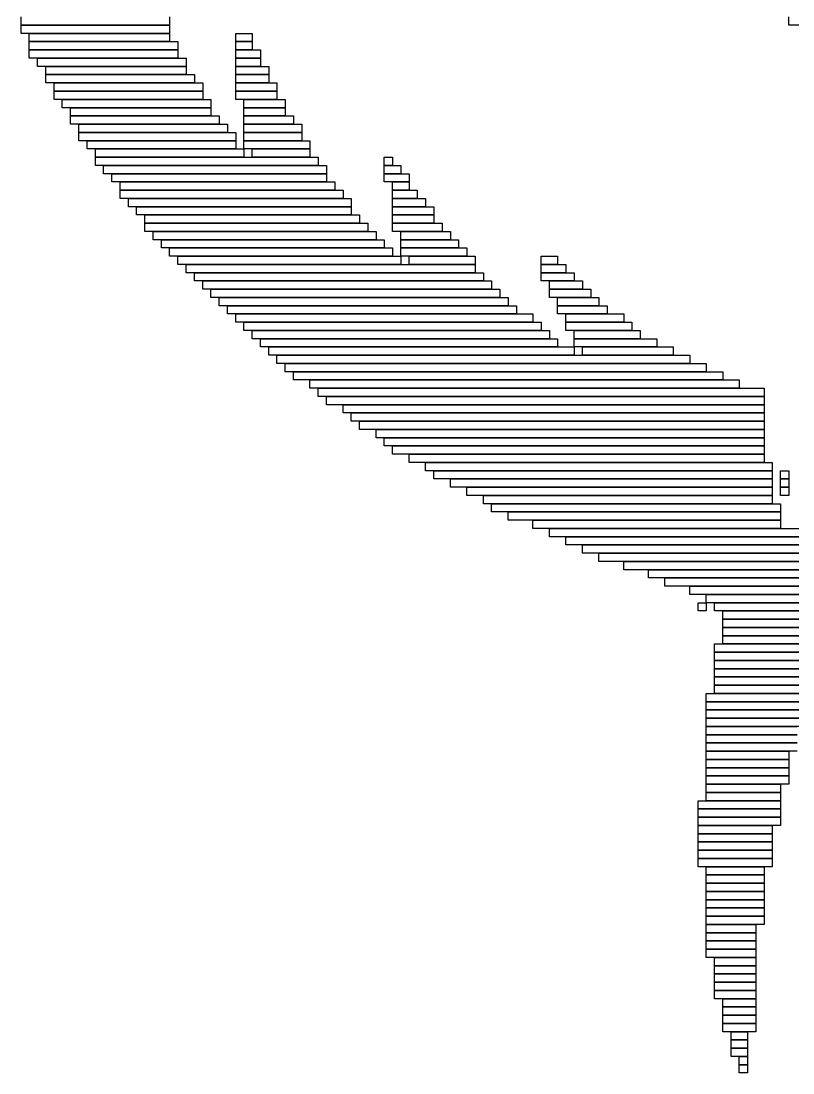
# Model space of a CAD drawing. Extents: x 309 to 714, y 307 to 718.
# Drawn here: x 441 to 534.5, y 382 to 509.5 of the extents above; entities that cross this region are included whole.
import ezdxf

# ---------------------------------------------------------------- set-up
doc = ezdxf.new("R2010")
doc.units = 0

msp = doc.modelspace()

# ---------------------------------------------------------------- linework, layer by layer
for p, q in [((441, 509), (441, 510)), ((459, 510), (459, 509)), ((534, 509), (534, 510)), ((459, 509), (441, 509)), ((441, 509), (459, 509)), ((441, 508), (441, 509)), ((459, 509), (459, 508)), ((556, 509), (534, 509)), ((459, 508), (441, 508)), ((442, 508), (459, 508)), ((442, 507), (442, 508)), ((459, 508), (459, 507)), ((467, 508), (469, 508)), ((467, 507), (467, 508)), ((469, 508), (469, 507)), ((459, 507), (442, 507)), ((442, 507), (460, 507)), ((442, 506), (442, 507)), ((460, 507), (460, 506)), ((469, 507), (467, 507)), ((467, 507), (469, 507)), ((467, 506), (467, 507)), ((469, 507), (469, 506)), ((460, 506), (442, 506)), ((442, 506), (460, 506)), ((442, 505), (442, 506)), ((460, 505), (442, 505)), ((443, 505), (461, 505)), ((443, 504), (443, 505)), ((460, 506), (460, 505)), ((461, 505), (461, 504)), ((469, 506), (467, 506)), ((467, 506), (470, 506)), ((467, 505), (467, 506)), ((470, 505), (467, 505)), ((467, 505), (470, 505)), ((467, 504), (467, 505)), ((470, 506), (470, 505)), ((470, 505), (470, 504)), ((461, 504), (443, 504)), ((444, 504), (461, 504)), ((444, 503), (444, 504)), ((461, 504), (461, 503)), ((470, 504), (467, 504)), ((467, 504), (471, 504)), ((467, 503), (467, 504)), ((471, 504), (471, 503)), ((461, 503), (444, 503)), ((444, 503), (462, 503)), ((444, 502), (444, 503)), ((462, 503), (462, 502)), ((471, 503), (467, 503)), ((467, 503), (471, 503)), ((467, 502), (467, 503)), ((471, 503), (471, 502)), ((462, 502), (444, 502)), ((445, 502), (463, 502)), ((445, 501), (445, 502)), ((463, 502), (463, 501)), ((471, 502), (467, 502)), ((467, 502), (472, 502)), ((467, 501), (467, 502)), ((472, 502), (472, 501)), ((463, 501), (445, 501)), ((445, 501), (463, 501)), ((445, 500), (445, 501)), ((463, 500), (445, 500)), ((446, 500), (464, 500)), ((446, 499), (446, 500)), ((463, 501), (463, 500)), ((464, 500), (464, 499)), ((472, 501), (467, 501)), ((467, 501), (472, 501)), ((467, 500), (467, 501)), ((472, 500), (467, 500)), ((468, 500), (473, 500)), ((468, 499), (468, 500)), ((472, 501), (472, 500)), ((473, 500), (473, 499)), ((464, 499), (446, 499)), ((447, 499), (464, 499)), ((447, 498), (447, 499)), ((464, 499), (464, 498)), ((473, 499), (468, 499)), ((468, 499), (473, 499)), ((468, 498), (468, 499)), ((473, 499), (473, 498)), ((464, 498), (447, 498)), ((447, 498), (465, 498)), ((447, 497), (447, 498)), ((465, 498), (465, 497)), ((473, 498), (468, 498)), ((468, 498), (474, 498)), ((468, 497), (468, 498)), ((474, 498), (474, 497)), ((465, 497), (447, 497)), ((448, 497), (466, 497)), ((448, 496), (448, 497)), ((466, 496), (448, 496)), ((448, 496), (467, 496)), ((448, 495), (448, 496)), ((466, 497), (466, 496)), ((467, 496), (467, 495)), ((474, 497), (468, 497)), ((468, 497), (475, 497)), ((468, 496), (468, 497)), ((475, 496), (468, 496)), ((468, 496), (475, 496)), ((468, 495), (468, 496)), ((475, 497), (475, 496)), ((475, 496), (475, 495)), ((467, 495), (448, 495)), ((449, 495), (467, 495)), ((449, 494), (449, 495)), ((467, 495), (467, 494)), ((475, 495), (468, 495)), ((468, 495), (476, 495)), ((468, 494), (468, 495)), ((476, 495), (476, 494)), ((467, 494), (449, 494)), ((450, 494), (468, 494)), ((450, 493), (450, 494)), ((476, 494), (468, 494)), ((468, 494), (468, 493)), ((469, 494), (476, 494)), ((469, 493), (469, 494)), ((476, 494), (476, 493)), ((468, 493), (450, 493)), ((450, 493), (477, 493)), ((450, 492), (450, 493)), ((476, 493), (469, 493)), ((477, 493), (477, 492)), ((485, 493), (486, 493)), ((485, 492), (485, 493)), ((486, 493), (486, 492)), ((477, 492), (450, 492)), ((451, 492), (478, 492)), ((451, 491), (451, 492)), ((478, 491), (451, 491)), ((452, 491), (478, 491)), ((452, 490), (452, 491)), ((478, 492), (478, 491)), ((478, 491), (478, 490)), ((486, 492), (485, 492)), ((485, 492), (487, 492)), ((485, 491), (485, 492)), ((487, 491), (485, 491)), ((485, 491), (488, 491)), ((485, 490), (485, 491)), ((487, 492), (487, 491)), ((488, 491), (488, 490)), ((478, 490), (452, 490)), ((453, 490), (479, 490)), ((453, 489), (453, 490)), ((479, 490), (479, 489)), ((488, 490), (485, 490)), ((486, 490), (488, 490)), ((486, 489), (486, 490)), ((488, 490), (488, 489)), ((479, 489), (453, 489)), ((453, 489), (480, 489)), ((453, 488), (453, 489)), ((480, 489), (480, 488)), ((488, 489), (486, 489)), ((486, 489), (489, 489)), ((486, 488), (486, 489)), ((489, 489), (489, 488)), ((480, 488), (453, 488)), ((454, 488), (481, 488)), ((454, 487), (454, 488)), ((481, 488), (481, 487)), ((489, 488), (486, 488)), ((486, 488), (490, 488)), ((486, 487), (486, 488)), ((490, 488), (490, 487)), ((481, 487), (454, 487)), ((455, 487), (481, 487)), ((455, 486), (455, 487)), ((481, 486), (455, 486)), ((456, 486), (482, 486)), ((456, 485), (456, 486)), ((481, 487), (481, 486)), ((482, 486), (482, 485)), ((490, 487), (486, 487)), ((486, 487), (491, 487)), ((486, 486), (486, 487)), ((491, 486), (486, 486)), ((486, 486), (491, 486)), ((486, 485), (486, 486)), ((491, 487), (491, 486)), ((491, 486), (491, 485)), ((482, 485), (456, 485)), ((456, 485), (483, 485)), ((456, 484), (456, 485)), ((483, 485), (483, 484)), ((491, 485), (486, 485)), ((486, 485), (492, 485)), ((486, 484), (486, 485)), ((492, 485), (492, 484)), ((483, 484), (456, 484)), ((457, 484), (484, 484)), ((457, 483), (457, 484)), ((484, 484), (484, 483)), ((492, 484), (486, 484)), ((487, 484), (493, 484)), ((487, 483), (487, 484)), ((493, 484), (493, 483)), ((484, 483), (457, 483)), ((458, 483), (485, 483)), ((458, 482), (458, 483)), ((485, 482), (458, 482)), ((459, 482), (486, 482)), ((459, 481), (459, 482)), ((485, 483), (485, 482)), ((486, 482), (486, 481)), ((493, 483), (487, 483)), ((487, 483), (494, 483)), ((487, 482), (487, 483)), ((494, 482), (487, 482)), ((487, 482), (495, 482)), ((487, 481), (487, 482)), ((494, 483), (494, 482)), ((495, 482), (495, 481)), ((486, 481), (459, 481)), ((460, 481), (487, 481)), ((460, 480), (460, 481)), ((495, 481), (487, 481)), ((487, 481), (487, 480)), ((488, 481), (496, 481)), ((488, 480), (488, 481)), ((496, 481), (496, 480)), ((504, 481), (506, 481)), ((504, 480), (504, 481)), ((506, 481), (506, 480)), ((487, 480), (460, 480)), ((461, 480), (496, 480)), ((461, 479), (461, 480)), ((496, 480), (488, 480)), ((496, 480), (496, 479)), ((506, 480), (504, 480)), ((504, 480), (507, 480)), ((504, 479), (504, 480)), ((507, 480), (507, 479)), ((496, 479), (461, 479)), ((462, 479), (497, 479)), ((462, 478), (462, 479)), ((497, 479), (497, 478)), ((507, 479), (504, 479)), ((504, 479), (508, 479)), ((504, 478), (504, 479)), ((508, 479), (508, 478)), ((497, 478), (462, 478)), ((463, 478), (498, 478)), ((463, 477), (463, 478)), ((498, 477), (463, 477)), ((464, 477), (499, 477)), ((464, 476), (464, 477)), ((498, 478), (498, 477)), ((499, 477), (499, 476)), ((508, 478), (504, 478)), ((505, 478), (509, 478)), ((505, 477), (505, 478)), ((509, 477), (505, 477)), ((505, 477), (510, 477)), ((505, 476), (505, 477)), ((509, 478), (509, 477)), ((510, 477), (510, 476)), ((499, 476), (464, 476)), ((465, 476), (500, 476)), ((465, 475), (465, 476)), ((500, 476), (500, 475)), ((510, 476), (505, 476)), ((506, 476), (511, 476)), ((506, 475), (506, 476)), ((511, 476), (511, 475)), ((500, 475), (465, 475)), ((466, 475), (501, 475)), ((466, 474), (466, 475)), ((501, 475), (501, 474)), ((511, 475), (506, 475)), ((506, 475), (512, 475)), ((506, 474), (506, 475)), ((512, 475), (512, 474)), ((501, 474), (466, 474)), ((467, 474), (503, 474)), ((467, 473), (467, 474)), ((503, 474), (503, 473)), ((512, 474), (506, 474)), ((507, 474), (514, 474)), ((507, 473), (507, 474)), ((514, 474), (514, 473)), ((503, 473), (467, 473)), ((468, 473), (504, 473)), ((468, 472), (468, 473)), ((504, 472), (468, 472)), ((469, 472), (505, 472)), ((469, 471), (469, 472)), ((504, 473), (504, 472)), ((505, 472), (505, 471)), ((514, 473), (507, 473)), ((507, 473), (515, 473)), ((507, 472), (507, 473)), ((515, 472), (507, 472)), ((508, 472), (516, 472)), ((508, 471), (508, 472)), ((515, 473), (515, 472)), ((516, 472), (516, 471)), ((505, 471), (469, 471)), ((470, 471), (506, 471)), ((470, 470), (470, 471)), ((506, 471), (506, 470)), ((516, 471), (508, 471)), ((508, 471), (518, 471)), ((508, 470), (508, 471)), ((518, 471), (518, 470)), ((506, 470), (470, 470)), ((471, 470), (508, 470)), ((471, 469), (471, 470)), ((518, 470), (508, 470)), ((508, 470), (508, 469)), ((509, 470), (520, 470)), ((509, 469), (509, 470)), ((520, 470), (520, 469)), ((508, 469), (471, 469)), ((472, 469), (522, 469)), ((472, 468), (472, 469)), ((522, 468), (472, 468)), ((473, 468), (524, 468)), ((473, 467), (473, 468)), ((520, 469), (509, 469)), ((522, 469), (522, 468)), ((524, 468), (524, 467)), ((524, 467), (473, 467)), ((474, 467), (526, 467)), ((474, 466), (474, 467)), ((526, 467), (526, 466)), ((526, 466), (474, 466)), ((476, 466), (528, 466)), ((476, 465), (476, 466)), ((528, 466), (528, 465)), ((528, 465), (476, 465)), ((477, 465), (531, 465)), ((477, 464), (477, 465)), ((531, 465), (531, 464)), ((531, 464), (477, 464)), ((478, 464), (531, 464)), ((478, 463), (478, 464)), ((531, 463), (478, 463)), ((480, 463), (531, 463)), ((480, 462), (480, 463)), ((531, 464), (531, 463)), ((531, 463), (531, 462)), ((531, 462), (480, 462)), ((481, 462), (531, 462)), ((481, 461), (481, 462)), ((531, 462), (531, 461)), ((531, 461), (481, 461)), ((482, 461), (531, 461)), ((482, 460), (482, 461)), ((531, 461), (531, 460)), ((531, 460), (482, 460)), ((484, 460), (531, 460)), ((484, 459), (484, 460)), ((531, 459), (484, 459)), ((485, 459), (531, 459)), ((485, 458), (485, 459)), ((531, 460), (531, 459)), ((531, 459), (531, 458)), ((531, 458), (485, 458)), ((486, 458), (531, 458)), ((486, 457), (486, 458)), ((531, 458), (531, 457)), ((531, 457), (486, 457)), ((488, 457), (531, 457)), ((488, 456), (488, 457)), ((531, 457), (531, 456)), ((531, 456), (488, 456)), ((490, 456), (532, 456)), ((490, 455), (490, 456)), ((532, 456), (532, 455)), ((532, 455), (490, 455)), ((491, 455), (532, 455)), ((491, 454), (491, 455)), ((532, 454), (491, 454)), ((493, 454), (532, 454)), ((493, 453), (493, 454)), ((532, 455), (532, 454)), ((532, 454), (532, 453)), ((533, 455), (534, 455)), ((533, 454), (533, 455)), ((534, 454), (533, 454)), ((533, 454), (534, 454)), ((533, 453), (533, 454)), ((534, 455), (534, 454)), ((534, 454), (534, 453)), ((532, 453), (493, 453)), ((495, 453), (532, 453)), ((495, 452), (495, 453)), ((532, 453), (532, 452)), ((534, 453), (533, 453)), ((533, 453), (534, 453)), ((533, 452), (533, 453)), ((534, 453), (534, 452)), ((532, 452), (495, 452)), ((497, 452), (532, 452)), ((497, 451), (497, 452)), ((532, 452), (532, 451)), ((534, 452), (533, 452)), ((532, 451), (497, 451)), ((498, 451), (533, 451)), ((498, 450), (498, 451)), ((533, 451), (533, 450)), ((533, 450), (498, 450)), ((500, 450), (533, 450)), ((500, 449), (500, 450)), ((533, 449), (500, 449)), ((503, 449), (533, 449)), ((503, 448), (503, 449)), ((533, 450), (533, 449)), ((533, 449), (533, 448)), ((533, 448), (503, 448)), ((505, 448), (542, 448)), ((505, 447), (505, 448)), ((542, 447), (505, 447)), ((507, 447), (542, 447)), ((507, 446), (507, 447)), ((542, 446), (507, 446)), ((509, 446), (543, 446)), ((509, 445), (509, 446)), ((543, 445), (509, 445)), ((511, 445), (543, 445)), ((511, 444), (511, 445)), ((543, 444), (511, 444)), ((514, 444), (544, 444)), ((514, 443), (514, 444)), ((544, 443), (514, 443)), ((517, 443), (544, 443)), ((517, 442), (517, 443)), ((544, 442), (517, 442)), ((519, 442), (545, 442)), ((519, 441), (519, 442)), ((545, 441), (519, 441)), ((522, 441), (545, 441)), ((522, 440), (522, 441)), ((545, 440), (522, 440)), ((524, 440), (546, 440)), ((524, 439), (524, 440)), ((523, 439), (524, 439)), ((523, 438), (523, 439)), ((546, 439), (524, 439)), ((524, 439), (524, 438)), ((525, 439), (546, 439)), ((525, 438), (525, 439)), ((524, 438), (523, 438)), ((546, 438), (525, 438)), ((526, 438), (557, 438)), ((526, 437), (526, 438)), ((557, 437), (526, 437)), ((526, 437), (557, 437)), ((526, 436), (526, 437)), ((557, 436), (526, 436)), ((526, 436), (558, 436)), ((526, 435), (526, 436)), ((558, 435), (526, 435)), ((526, 435), (558, 435)), ((526, 434), (526, 435)), ((525, 434), (559, 434)), ((525, 433), (525, 434)), ((558, 434), (526, 434)), ((559, 433), (525, 433)), ((525, 433), (560, 433)), ((525, 432), (525, 433)), ((560, 432), (525, 432)), ((525, 432), (561, 432)), ((525, 431), (525, 432)), ((561, 431), (525, 431)), ((525, 431), (561, 431)), ((525, 430), (525, 431)), ((561, 430), (525, 430)), ((525, 430), (562, 430)), ((525, 429), (525, 430)), ((562, 429), (525, 429)), ((525, 429), (578, 429)), ((525, 428), (525, 429)), ((524, 428), (578, 428)), ((524, 427), (524, 428)), ((578, 428), (525, 428)), ((578, 427), (524, 427)), ((524, 427), (536, 427)), ((524, 426), (524, 427)), ((536, 426), (524, 426)), ((524, 426), (536, 426)), ((524, 425), (524, 426)), ((536, 425), (524, 425)), ((524, 425), (536, 425)), ((524, 424), (524, 425)), ((536, 424), (524, 424)), ((524, 424), (535, 424)), ((524, 423), (524, 424)), ((535, 423), (524, 423)), ((524, 423), (535, 423)), ((524, 422), (524, 423)), ((535, 422), (524, 422)), ((524, 422), (535, 422)), ((524, 421), (524, 422)), ((535, 421), (524, 421)), ((524, 421), (534, 421)), ((524, 420), (524, 421)), ((534, 421), (534, 420)), ((534, 420), (524, 420)), ((524, 420), (534, 420)), ((524, 419), (524, 420)), ((534, 420), (534, 419)), ((534, 419), (524, 419)), ((524, 419), (534, 419)), ((524, 418), (524, 419)), ((534, 419), (534, 418)), ((534, 418), (524, 418)), ((524, 418), (534, 418)), ((524, 417), (524, 418)), ((534, 417), (524, 417)), ((524, 417), (533, 417)), ((524, 416), (524, 417)), ((533, 417), (533, 416)), ((534, 418), (534, 417)), ((533, 416), (524, 416)), ((524, 416), (533, 416)), ((524, 415), (524, 416)), ((533, 416), (533, 415)), ((523, 415), (533, 415)), ((523, 414), (523, 415)), ((533, 415), (524, 415)), ((533, 415), (533, 414)), ((533, 414), (523, 414)), ((523, 414), (533, 414)), ((523, 413), (523, 414)), ((533, 414), (533, 413)), ((533, 413), (523, 413)), ((523, 413), (533, 413)), ((523, 412), (523, 413)), ((533, 412), (523, 412)), ((523, 412), (532, 412)), ((523, 411), (523, 412)), ((532, 412), (532, 411)), ((533, 413), (533, 412)), ((532, 411), (523, 411)), ((523, 411), (532, 411)), ((523, 410), (523, 411)), ((532, 411), (532, 410)), ((532, 410), (523, 410)), ((523, 410), (532, 410)), ((523, 409), (523, 410)), ((532, 410), (532, 409)), ((532, 409), (523, 409)), ((523, 409), (532, 409)), ((523, 408), (523, 409)), ((532, 408), (523, 408)), ((523, 408), (532, 408)), ((523, 407), (523, 408)), ((532, 409), (532, 408)), ((532, 408), (532, 407)), ((532, 407), (523, 407)), ((524, 407), (531, 407)), ((524, 406), (524, 407)), ((531, 407), (531, 406)), ((531, 406), (524, 406)), ((524, 406), (531, 406)), ((524, 405), (524, 406)), ((531, 406), (531, 405)), ((531, 405), (524, 405)), ((524, 405), (531, 405)), ((524, 404), (524, 405)), ((531, 405), (531, 404)), ((531, 404), (524, 404)), ((524, 404), (531, 404)), ((524, 403), (524, 404)), ((531, 403), (524, 403)), ((524, 403), (531, 403)), ((524, 402), (524, 403)), ((531, 404), (531, 403)), ((531, 403), (531, 402)), ((531, 402), (524, 402)), ((524, 402), (531, 402)), ((524, 401), (524, 402)), ((531, 402), (531, 401)), ((531, 401), (524, 401)), ((524, 401), (531, 401)), ((524, 400), (524, 401)), ((531, 401), (531, 400)), ((531, 400), (524, 400)), ((524, 400), (530, 400)), ((524, 399), (524, 400)), ((530, 400), (530, 399)), ((530, 399), (524, 399)), ((524, 399), (530, 399)), ((524, 398), (524, 399)), ((530, 398), (524, 398)), ((524, 398), (530, 398)), ((524, 397), (524, 398)), ((530, 399), (530, 398)), ((530, 398), (530, 397)), ((530, 397), (524, 397)), ((524, 397), (530, 397)), ((524, 396), (524, 397)), ((530, 397), (530, 396)), ((530, 396), (524, 396)), ((525, 396), (530, 396)), ((525, 395), (525, 396)), ((530, 396), (530, 395)), ((530, 395), (525, 395)), ((525, 395), (530, 395)), ((525, 394), (525, 395)), ((530, 394), (525, 394)), ((525, 394), (530, 394)), ((525, 393), (525, 394)), ((530, 395), (530, 394)), ((530, 394), (530, 393)), ((530, 393), (525, 393)), ((525, 393), (530, 393)), ((525, 392), (525, 393)), ((530, 393), (530, 392)), ((530, 392), (525, 392)), ((525, 392), (530, 392)), ((525, 391), (525, 392)), ((530, 392), (530, 391)), ((530, 391), (525, 391)), ((526, 391), (530, 391)), ((526, 390), (526, 391)), ((530, 391), (530, 390)), ((530, 390), (526, 390)), ((526, 390), (530, 390)), ((526, 389), (526, 390)), ((530, 389), (526, 389)), ((526, 389), (530, 389)), ((526, 388), (526, 389)), ((530, 390), (530, 389)), ((530, 389), (530, 388)), ((530, 388), (526, 388)), ((526, 388), (530, 388)), ((526, 387), (526, 388)), ((530, 388), (530, 387)), ((530, 387), (526, 387)), ((527, 387), (529, 387)), ((527, 386), (527, 387)), ((529, 387), (529, 386)), ((529, 386), (527, 386)), ((527, 386), (529, 386)), ((527, 385), (527, 386)), ((529, 386), (529, 385)), ((529, 385), (527, 385)), ((527, 385), (529, 385)), ((527, 384), (527, 385)), ((529, 384), (527, 384)), ((528, 384), (529, 384)), ((528, 383), (528, 384)), ((529, 385), (529, 384)), ((529, 384), (529, 383)), ((529, 383), (528, 383)), ((528, 383), (529, 383)), ((528, 382), (528, 383)), ((529, 383), (529, 382)), ((529, 382), (528, 382))]:
    msp.add_line(p, q)

doc.saveas('drawing.dxf')
